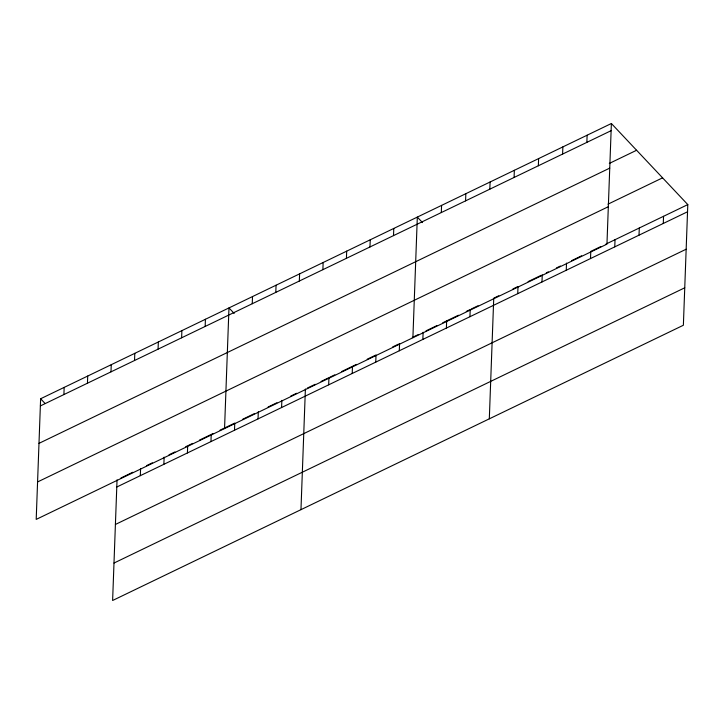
<?xml version="1.0" encoding="UTF-8"?>
<svg xmlns="http://www.w3.org/2000/svg" width="724" height="724" viewBox="0 0 724 724"><rect width="100%" height="100%" fill="white"/><g stroke="black" fill="none" stroke-linecap="round" stroke-linejoin="round"><path stroke-width="1.09" d="M40.625 398.752L36.2 519.398L606.956 244.151L611.382 123.505L40.625 398.752L45.078 403.476M63.902 394.562L64.165 387.394M87.45 383.204L87.713 376.046M110.989 371.855L111.252 364.688M117.044 479.849L112.618 600.495L683.375 325.248L687.8 204.602L611.382 123.505M134.537 360.498L134.8 353.339M140.32 475.659L140.592 468.491M158.076 349.149L158.339 341.981M163.868 464.301L164.131 457.143M181.624 337.791L181.887 330.624M187.416 452.952L187.679 445.785L185.715 446.735M205.163 326.443L205.426 319.275M210.956 441.595L211.218 434.436L213.182 433.486M224.549 428.563L228.974 307.917L234.169 313.429M234.504 430.246L234.766 423.078L220.051 430.174M252.251 303.736L252.513 296.568M258.043 418.888L258.305 411.721M275.799 292.378L276.061 285.211M281.591 407.54L281.853 400.372M299.338 281.021L299.6 273.862M300.967 509.66L305.392 389.014M322.886 269.672L323.148 262.504M328.678 384.833L328.94 377.666L321.085 381.448M346.425 258.314L346.687 251.156M352.217 373.475L352.479 366.308L356.407 364.416M369.973 246.965L370.236 239.798M375.765 362.118L376.028 354.959L367.195 359.213M393.512 235.608L393.784 228.44M399.304 350.769L399.567 343.601M412.897 337.737L417.323 217.091L422.517 222.603M422.852 339.411L423.115 332.253M441.314 212.557L441.577 205.39M446.391 328.062L446.654 320.895M465.577 200.865L465.84 193.697M469.939 316.705L470.202 309.537L466.274 311.438M489.831 189.163L490.094 181.995M489.315 418.834L493.741 298.188L498.8 295.754M514.085 177.461L514.348 170.303M517.741 293.654L518.004 286.487L512.945 288.93M538.348 165.769L538.611 158.601M541.995 281.962L542.258 274.794M562.602 154.067L562.865 146.9M566.249 270.26L566.512 263.093M586.856 142.375L587.119 135.207M590.513 258.558L590.775 251.4L600.875 246.522M614.766 246.866L615.029 239.698M639.021 235.164L639.283 227.997M663.284 223.472L663.546 216.304M40.363 405.92L611.119 130.673M609.309 163.434L636.595 150.266M38.987 443.359L609.744 168.122M608.006 204.159L662.578 177.842M37.576 481.949L608.332 206.702M120.971 477.958L132.736 472.274M146.474 465.659L152.357 462.817M169.036 454.772L174.918 451.939M188.656 445.314L192.584 443.423M199.444 440.111L210.241 434.907M242.612 419.296L254.386 413.621M268.115 406.997L276.948 402.734M290.677 396.109L296.568 393.277M307.356 388.073L315.202 384.29M329.918 377.186L334.823 374.824M341.692 371.512L351.502 366.778M392.698 346.914L398.589 344.072M412.318 337.456L418.21 334.615M426.056 330.832L436.844 325.628M442.735 322.786L458.428 315.221M471.179 309.067L478.048 305.754M528.104 281.618L541.244 275.283M546.303 272.839L548.321 271.871M556.403 267.971L560.448 266.016M571.571 260.658L581.671 255.78M605.934 244.088L687.8 204.602M116.781 487.017L687.538 211.77M115.406 524.457L686.162 249.219M113.994 563.046L684.75 287.799"/></g></svg>
